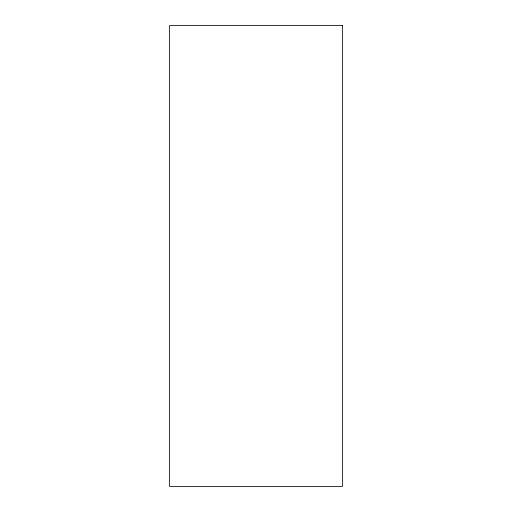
<?xml version="1.0" encoding="UTF-8"?>
<svg xmlns="http://www.w3.org/2000/svg" width="512" height="512" viewBox="0 0 512 512"><rect width="100%" height="100%" fill="white"/><g stroke="black" fill="none" stroke-linecap="round" stroke-linejoin="round"><path stroke-width="0.77" d="M342.4 25.6L169.6 25.6L169.6 486.4L342.4 486.4L342.4 25.6"/></g></svg>
